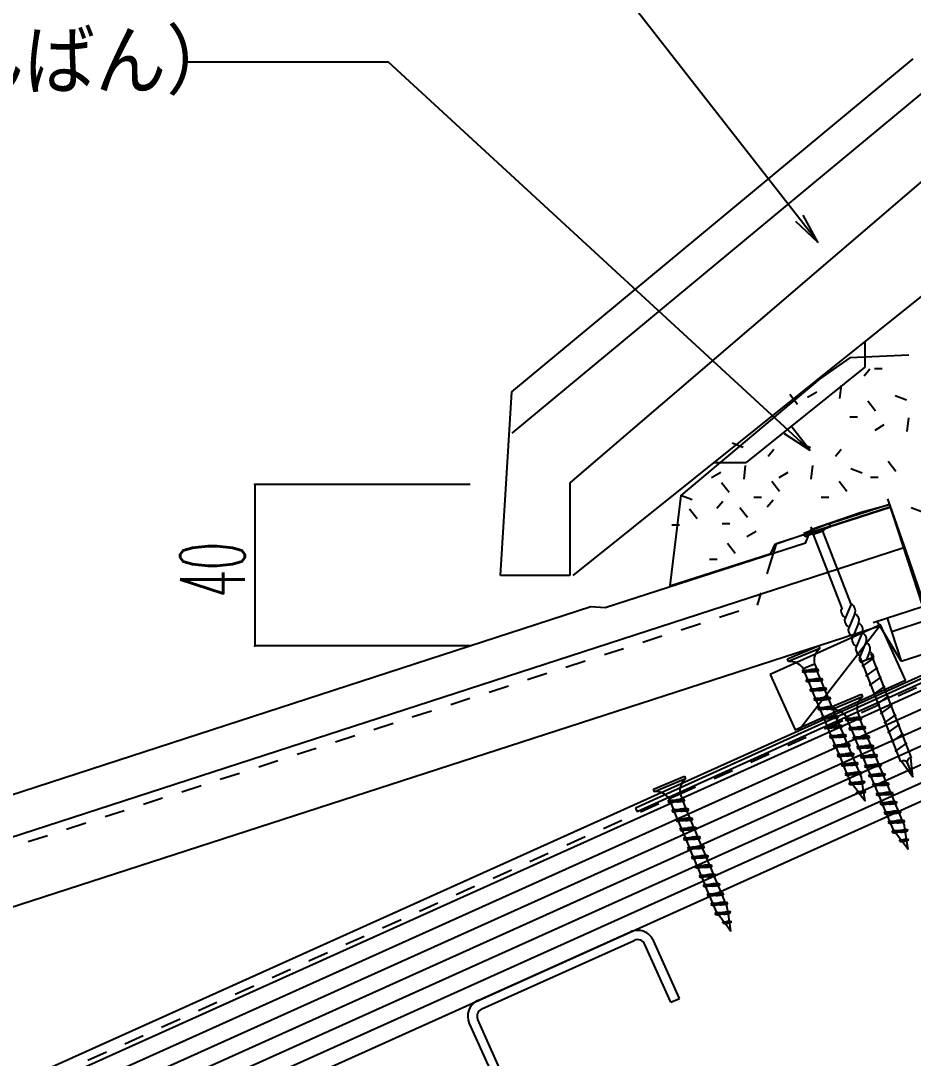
# Model space of a CAD drawing. Extents: x -1727 to 4652, y -2317 to 2357.
# Drawn here: x 479.4 to 700.4, y 457.9 to 714.9 of the extents above; entities that cross this region are included whole.
import ezdxf

# ---------------------------------------------------------------- set-up
doc = ezdxf.new("R2010")
doc.units = 0
doc.header["$LTSCALE"] = 5
doc.linetypes.add('DOT', pattern=[2, 1, -1])
for name, color, linetype in [('0-1', 7, 'CONTINUOUS'), ('0-2', 7, 'CONTINUOUS'), ('0-3', 7, 'CONTINUOUS'), ('0-4', 7, 'CONTINUOUS')]:
    doc.layers.add(name, color=color, linetype=linetype)
doc.styles.get("Standard").update_dxf_attribs({"font": 'txt.shx', "bigfont": 'extfont.shx'})

msp = doc.modelspace()

# ---------------------------------------------------------------- linework, layer by layer
at = {"layer": '0-1', "color": 7, "linetype": 'CONTINUOUS'}
for p, q in [((689.6436, 628.57), (688.199, 626.8548)), ((692.668, 628.6374), (690.7721, 628.6376)), ((682.5111, 624.5983), (682.1497, 621.258)), ((669.8039, 622.3424), (671.6996, 619.9047)), ((676.4621, 622.8835), (674.205, 621.5295)), ((698.7161, 620.8953), (695.9175, 621.979)), ((689.1012, 620.7156), (690.9969, 618.2779)), ((686.573, 616.6532), (684.6771, 616.6534)), ((693.1182, 614.7568), (690.861, 613.4028)), ((699.1671, 616.4715), (698.8057, 613.1312)), ((658.2919, 609.1174), (655.4933, 610.201)), ((674.9487, 609.1159), (672.1501, 610.1995)), ((665.8755, 608.6653), (664.4308, 606.9501)), ((682.5322, 608.6638), (681.0876, 606.9486)), ((658.7429, 604.6936), (658.3815, 601.3532)), ((675.3997, 604.6921), (675.0383, 601.3517)), ((694.1756, 605.7639), (696.0712, 603.3261)), ((652.694, 602.9788), (650.4369, 601.6248)), ((669.3508, 602.9773), (667.0936, 601.6233)), ((687.7454, 602.8176), (684.9468, 603.9013)), ((691.6473, 601.7015), (689.7514, 601.7016)), ((652.8752, 600.4995), (654.7708, 598.0617)), ((665.3331, 600.8109), (667.2287, 598.3732)), ((681.9898, 600.8094), (683.8855, 598.3717)), ((645.6298, 596.2118), (642.8312, 597.2954)), ((662.8049, 596.7485), (660.909, 596.7487)), ((679.4616, 596.747), (677.5657, 596.7472)), ((644.9831, 593.9976), (646.8787, 591.5598)), ((653.2133, 595.7597), (651.7687, 594.0445)), ((657.441, 594.309), (659.3366, 591.8713)), ((665.6712, 596.0712), (664.2266, 594.356)), ((702.6247, 593.0973), (699.8261, 594.181)), ((642.4548, 589.9352), (640.559, 589.9353)), ((654.9127, 590.2466), (653.0169, 590.2468)), ((661.4579, 588.3501), (659.2008, 586.9961)), ((654.374, 585.4524), (656.2696, 583.0147)), ((651.8457, 581.39), (649.9498, 581.3902)), ((671.7181, 538.7489), (692.2869, 565.2223)), ((102.9661, 282.9583), (723.1989, 562.0598))]:
    msp.add_line(p, q, dxfattribs=at)
at = {"layer": '0-1', "color": 4, "linetype": 'CONTINUOUS'}
for p, q in [((679.6005, 590.3192), (673.2401, 587.8576)), ((673.5249, 587.1217), (679.8853, 589.5833)), ((677.9789, 588.4634), (678.4479, 589.0269)), ((679.8853, 589.5833), (679.6005, 590.3192)), ((673.2401, 587.8576), (673.5249, 587.1217)), ((675.6893, 587.5773), (674.9623, 587.678)), ((675.6893, 587.5773), (674.9623, 587.678)), ((677.9789, 588.4634), (675.6893, 587.5773)), ((682.6901, 569.4881), (675.6893, 587.5773)), ((684.9795, 570.3752), (677.9789, 588.4634)), ((682.7343, 569.5592), (682.4228, 568.8143)), ((684.9795, 570.3752), (683.3381, 566.4494)), ((685.8976, 568.0028), (684.2562, 564.0771)), ((685.8976, 568.0028), (684.2562, 564.0771)), ((686.8158, 565.6305), (685.1744, 561.7047)), ((686.8158, 565.6305), (685.1744, 561.7047)), ((687.7339, 563.2582), (686.0926, 559.3323)), ((687.7339, 563.2582), (686.0926, 559.3323)), ((688.6521, 560.8857), (687.0107, 556.96)), ((688.6521, 560.8857), (687.0107, 556.96)), ((669.2313, 556.7726), (676.9283, 559.9876)), ((677.1995, 559.3385), (669.5024, 556.1235)), ((676.9283, 559.9876), (677.1995, 559.3385)), ((689.5702, 558.5134), (688.7711, 556.6021)), ((689.5702, 558.5134), (688.7711, 556.6021)), ((689.8535, 558.0315), (699.8195, 532.2808)), ((669.5024, 556.1235), (669.2313, 556.7726)), ((673.0947, 554.4072), (675.8953, 555.577)), ((675.8953, 555.577), (676.4565, 554.2334)), ((687.2099, 555.9979), (690.599, 557.3096)), ((687.2535, 557.0252), (697.2196, 531.2746)), ((690.6419, 557.0358), (687.6494, 554.8888)), ((673.2162, 554.1855), (672.8349, 553.6855)), ((672.8349, 553.6855), (677.0285, 554.0757)), ((673.0947, 554.4072), (673.1975, 554.161)), ((674.1846, 551.8671), (673.5186, 553.4614)), ((676.6471, 553.5756), (677.0285, 554.0757)), ((677.338, 551.9217), (676.6471, 553.5756)), ((691.5481, 554.6944), (688.5556, 552.5474)), ((674.1846, 551.8671), (673.8032, 551.3671)), ((673.8032, 551.3671), (677.9968, 551.7573)), ((675.1529, 549.5487), (674.487, 551.143)), ((677.6155, 551.2572), (677.9968, 551.7573)), ((678.3064, 549.6033), (677.6155, 551.2572)), ((692.4542, 552.3531), (689.4617, 550.2061)), ((693.3604, 550.0117), (690.3678, 547.8648)), ((675.1529, 549.5487), (674.7716, 549.0487)), ((674.7716, 549.0487), (678.9652, 549.4389)), ((676.1213, 547.2303), (675.4554, 548.8247)), ((678.5839, 548.9389), (678.9652, 549.4389)), ((679.2747, 547.2849), (678.5839, 548.9389)), ((679.8694, 544.8451), (687.5664, 548.0601)), ((687.5664, 548.0601), (687.8376, 547.4109)), ((694.2665, 547.6704), (691.274, 545.5234)), ((676.1213, 547.2303), (675.74, 546.7303)), ((675.74, 546.7303), (679.9336, 547.1205)), ((677.0897, 544.9119), (676.4237, 546.5063)), ((677.0897, 544.9119), (676.7083, 544.4119)), ((679.5522, 546.6205), (679.9336, 547.1205)), ((680.2431, 544.9665), (679.5522, 546.6205)), ((687.8376, 547.4109), (680.1405, 544.1959)), ((695.1727, 545.329), (692.1802, 543.1821)), ((676.7083, 544.4119), (680.902, 544.8021)), ((678.0581, 542.5936), (677.3921, 544.1879)), ((678.0581, 542.5936), (677.6767, 542.0935)), ((677.6767, 542.0935), (681.8703, 542.4837)), ((680.1405, 544.1959), (679.8694, 544.8451)), ((680.5206, 544.3021), (680.902, 544.8021)), ((681.2115, 542.6481), (680.5206, 544.3021)), ((681.489, 541.9837), (681.8703, 542.4837)), ((683.7328, 542.4796), (686.5334, 543.6494)), ((683.7328, 542.4796), (683.8356, 542.2334)), ((686.5334, 543.6494), (687.0946, 542.3058)), ((696.0788, 542.9877), (693.0863, 540.8407)), ((679.0264, 540.2752), (678.3605, 541.8695)), ((679.0264, 540.2752), (678.6451, 539.7751)), ((678.6451, 539.7751), (682.8387, 540.1653)), ((682.1798, 540.3297), (681.489, 541.9837)), ((682.4574, 539.6653), (682.8387, 540.1653)), ((683.8543, 542.2579), (683.473, 541.7579)), ((683.473, 541.7579), (687.6666, 542.1481)), ((684.8227, 539.9395), (684.1567, 541.5339)), ((684.8227, 539.9395), (684.4413, 539.4395)), ((684.4413, 539.4395), (688.6349, 539.8297)), ((687.2852, 541.6481), (687.6666, 542.1481)), ((687.9761, 539.9941), (687.2852, 541.6481)), ((688.2536, 539.3297), (688.6349, 539.8297)), ((696.985, 540.6464), (693.9925, 538.4993)), ((679.9948, 537.9568), (679.3289, 539.5511)), ((679.9948, 537.9568), (679.6135, 537.4568)), ((679.6135, 537.4568), (683.8071, 537.847)), ((680.9632, 535.6384), (680.2972, 537.2327)), ((683.1482, 538.0113), (682.4574, 539.6653)), ((683.4257, 537.3469), (683.8071, 537.847)), ((684.1166, 535.693), (683.4257, 537.3469)), ((685.791, 537.6211), (685.1251, 539.2155)), ((685.791, 537.6211), (685.4097, 537.1211)), ((685.4097, 537.1211), (689.6033, 537.5113)), ((688.9445, 537.6757), (688.2536, 539.3297)), ((689.222, 537.0113), (689.6033, 537.5113)), ((697.8911, 538.305), (694.8986, 536.158)), ((680.9632, 535.6384), (680.5818, 535.1384)), ((680.5818, 535.1384), (684.7754, 535.5286)), ((681.9315, 533.32), (681.2656, 534.9143)), ((684.3941, 535.0285), (684.7754, 535.5286)), ((685.0849, 533.3746), (684.3941, 535.0285)), ((686.7594, 535.3028), (686.0935, 536.8971)), ((686.7594, 535.3028), (686.3781, 534.8027)), ((686.3781, 534.8027), (690.5717, 535.1929)), ((687.7278, 532.9844), (687.0618, 534.5787)), ((689.9128, 535.3573), (689.222, 537.0113)), ((690.1903, 534.6929), (690.5717, 535.1929)), ((690.8812, 533.0389), (690.1903, 534.6929)), ((698.7973, 535.9636), (695.8048, 533.8166)), ((681.9315, 533.32), (681.5502, 532.82)), ((681.5502, 532.82), (685.7438, 533.2102)), ((682.8999, 531.0016), (682.234, 532.596)), ((685.3625, 532.7102), (685.7438, 533.2102)), ((686.0533, 531.0562), (685.3625, 532.7102)), ((687.7278, 532.9844), (687.3464, 532.4843)), ((687.3464, 532.4843), (691.5401, 532.8745)), ((688.6962, 530.666), (688.0302, 532.2603)), ((691.1587, 532.3745), (691.5401, 532.8745)), ((691.8496, 530.7205), (691.1587, 532.3745)), ((700.2439, 527.5318), (699.7355, 532.248)), ((682.8999, 531.0016), (682.5186, 530.5016)), ((682.5186, 530.5016), (686.7122, 530.8918)), ((683.8683, 528.6832), (683.2023, 530.2776)), ((686.3308, 530.3918), (686.7122, 530.8918)), ((687.0217, 528.7378), (686.3308, 530.3918)), ((688.6962, 530.666), (688.3148, 530.166)), ((688.3148, 530.166), (692.5084, 530.5562)), ((689.6645, 528.3476), (688.9986, 529.9419)), ((692.1271, 530.0561), (692.5084, 530.5562)), ((692.8179, 528.4022), (692.1271, 530.0561)), ((700.2439, 527.5318), (697.4458, 531.3618)), ((698.8813, 531.0525), (700.2439, 527.5318)), ((636.0275, 524.536), (643.7246, 527.751)), ((643.9957, 527.1018), (636.2987, 523.8868)), ((643.7246, 527.751), (643.9957, 527.1018)), ((683.8683, 528.6832), (683.4869, 528.1832)), ((683.4869, 528.1832), (687.6805, 528.5734)), ((684.8366, 526.3649), (684.1707, 527.9592)), ((687.2992, 528.0734), (687.6805, 528.5734)), ((687.5273, 527.5272), (687.2992, 528.0734)), ((687.6911, 526.4533), (687.5273, 527.5272)), ((689.6645, 528.3476), (689.2832, 527.8476)), ((689.2832, 527.8476), (693.4768, 528.2378)), ((690.6329, 526.0292), (689.967, 527.6235)), ((693.0955, 527.7377), (693.4768, 528.2378)), ((693.7863, 526.0838), (693.0955, 527.7377)), ((636.2987, 523.8868), (636.0275, 524.536)), ((684.8366, 526.3649), (684.4553, 525.8648)), ((684.4553, 525.8648), (688.4455, 526.2871)), ((686.6991, 523.8779), (685.366, 525.6683)), ((688.0635, 524.0114), (687.8008, 525.726)), ((687.8027, 525.7211), (688.4455, 526.2871)), ((690.6329, 526.0292), (690.2516, 525.5292)), ((690.2516, 525.5292), (694.4452, 525.9194)), ((691.6013, 523.7108), (690.9353, 525.3052)), ((694.0638, 525.4194), (694.4452, 525.9194)), ((694.7547, 523.7654), (694.0638, 525.4194)), ((640.0124, 521.9488), (639.6311, 521.4488)), ((639.6311, 521.4488), (643.8247, 521.839)), ((639.8909, 522.1705), (642.6915, 523.3403)), ((639.8909, 522.1705), (639.9937, 521.9243)), ((642.6915, 523.3403), (643.2527, 521.9967)), ((643.4434, 521.339), (643.8247, 521.839)), ((686.4039, 523.6068), (688.6371, 523.8851)), ((688.4404, 521.5391), (687.0133, 523.4558)), ((688.1243, 523.5778), (688.6371, 523.8851)), ((688.4404, 521.5391), (688.1291, 523.5807)), ((691.6013, 523.7108), (691.2199, 523.2108)), ((691.2199, 523.2108), (695.4135, 523.601)), ((692.5696, 521.3924), (691.9037, 522.9868)), ((695.0322, 523.101), (695.4135, 523.601)), ((695.723, 521.447), (695.0322, 523.101)), ((640.9808, 519.6304), (640.3149, 521.2248)), ((640.9808, 519.6304), (640.5995, 519.1304)), ((640.5995, 519.1304), (644.7931, 519.5206)), ((644.1342, 519.685), (643.4434, 521.339)), ((644.4117, 519.0206), (644.7931, 519.5206)), ((692.5696, 521.3924), (692.1883, 520.8924)), ((692.1883, 520.8924), (696.3819, 521.2826)), ((693.538, 519.0741), (692.8721, 520.6684)), ((696.0006, 520.7826), (696.3819, 521.2826)), ((696.6914, 519.1286), (696.0006, 520.7826)), ((641.9492, 517.312), (641.2832, 518.9064)), ((641.9492, 517.312), (641.5678, 516.812)), ((641.5678, 516.812), (645.7614, 517.2022)), ((642.9175, 514.9937), (642.2516, 516.588)), ((645.1026, 517.3666), (644.4117, 519.0206)), ((645.3801, 516.7022), (645.7614, 517.2022)), ((646.071, 515.0482), (645.3801, 516.7022)), ((693.538, 519.0741), (693.1567, 518.574)), ((693.1567, 518.574), (697.3503, 518.9642)), ((694.5064, 516.7557), (693.8404, 518.35)), ((694.5064, 516.7557), (694.125, 516.2556)), ((694.125, 516.2556), (698.3186, 516.6458)), ((696.9689, 518.4642), (697.3503, 518.9642)), ((697.6598, 516.8102), (696.9689, 518.4642)), ((697.9373, 516.1458), (698.3186, 516.6458)), ((642.9175, 514.9937), (642.5362, 514.4936)), ((642.5362, 514.4936), (646.7298, 514.8838)), ((643.8859, 512.6753), (643.22, 514.2696)), ((646.3485, 514.3838), (646.7298, 514.8838)), ((647.0393, 512.7298), (646.3485, 514.3838)), ((695.4747, 514.4373), (694.8088, 516.0316)), ((695.4747, 514.4373), (695.0934, 513.9373)), ((695.0934, 513.9373), (699.0836, 514.3596)), ((698.1654, 515.5996), (697.9373, 516.1458)), ((698.3292, 514.5258), (698.1654, 515.5996)), ((698.4408, 513.7935), (699.0836, 514.3596)), ((643.8859, 512.6753), (643.5046, 512.1752)), ((643.5046, 512.1752), (647.6982, 512.5654)), ((644.8543, 510.3569), (644.1883, 511.9512)), ((647.3168, 512.0654), (647.6982, 512.5654)), ((648.0077, 510.4114), (647.3168, 512.0654)), ((697.3372, 511.9503), (696.0041, 513.7407)), ((697.042, 511.6792), (699.2752, 511.9576)), ((699.0785, 509.6115), (697.6514, 511.5283)), ((698.7016, 512.0838), (698.4389, 513.7984)), ((698.7624, 511.6502), (699.2752, 511.9576)), ((699.0785, 509.6115), (698.7672, 511.6531)), ((644.8543, 510.3569), (644.4729, 509.8569)), ((644.4729, 509.8569), (648.6666, 510.2471)), ((645.8227, 508.0385), (645.1567, 509.6328)), ((648.2852, 509.747), (648.6666, 510.2471)), ((648.9761, 508.0931), (648.2852, 509.747)), ((645.8227, 508.0385), (645.4413, 507.5385)), ((645.4413, 507.5385), (649.6349, 507.9287)), ((646.791, 505.7201), (646.1251, 507.3144)), ((649.2536, 507.4286), (649.6349, 507.9287)), ((649.9444, 505.7747), (649.2536, 507.4286)), ((646.791, 505.7201), (646.4097, 505.2201)), ((646.4097, 505.2201), (650.6033, 505.6103)), ((647.7594, 503.4017), (647.0935, 504.9961)), ((650.222, 505.1103), (650.6033, 505.6103)), ((650.9128, 503.4563), (650.222, 505.1103)), ((647.7594, 503.4017), (647.3781, 502.9017)), ((647.3781, 502.9017), (651.5717, 503.2919)), ((648.7278, 501.0833), (648.0618, 502.6777)), ((651.1903, 502.7919), (651.5717, 503.2919)), ((651.8812, 501.1379), (651.1903, 502.7919)), ((648.7278, 501.0833), (648.3464, 500.5833)), ((648.3464, 500.5833), (652.54, 500.9735)), ((649.6961, 498.765), (649.0302, 500.3593)), ((649.6961, 498.765), (649.3148, 498.2649)), ((649.3148, 498.2649), (653.5084, 498.6551)), ((652.1587, 500.4735), (652.54, 500.9735)), ((652.8495, 498.8195), (652.1587, 500.4735)), ((653.1271, 498.1551), (653.5084, 498.6551)), ((650.6645, 496.4466), (649.9986, 498.0409)), ((650.6645, 496.4466), (650.2832, 495.9465)), ((650.2832, 495.9465), (654.4768, 496.3367)), ((653.8179, 496.5011), (653.1271, 498.1551)), ((654.0954, 495.8367), (654.4768, 496.3367)), ((651.6329, 494.1282), (650.9669, 495.7225)), ((651.6329, 494.1282), (651.2515, 493.6282)), ((651.2515, 493.6282), (655.2417, 494.0505)), ((654.3236, 495.2905), (654.0954, 495.8367)), ((654.4873, 494.2167), (654.3236, 495.2905)), ((654.8597, 491.7747), (654.597, 493.4893)), ((654.599, 493.4844), (655.2417, 494.0505)), ((653.4953, 491.6412), (652.1622, 493.4316)), ((653.2001, 491.3701), (655.4333, 491.6485)), ((655.2367, 489.3024), (653.8095, 491.2192)), ((654.9205, 491.3411), (655.4333, 491.6485)), ((655.2367, 489.3024), (654.9254, 491.344))]:
    msp.add_line(p, q, dxfattribs=at)
at = {"layer": '0-1', "color": 7, "linetype": 'DOT'}
msp.add_line((103.8861, 280.9108), (723.5402, 559.7519), dxfattribs=at)
at = {"layer": '0-1', "color": 6, "linetype": 'CONTINUOUS'}
for p, q in [((631.6116, 519.8983), (717.3278, 558.7405)), ((632.0242, 518.9877), (718.1512, 558.016)), ((631.6171, 519.7804), (632.0313, 518.8705))]:
    msp.add_line(p, q, dxfattribs=at)
at = {"layer": '0-1', "color": 7, "linetype": 'CONTINUOUS'}
msp.add_lwpolyline([(699.3086, 631.9899), (684.7087, 631.3892), (677.242, 626.1625), (642.8312, 597.2954), (640.0875, 574.9229), (665.099, 582.9237), (666.195, 585.2369), (675.2075, 588.2411), (674.9731, 588.8803), (687.4705, 593.1775), (694.4618, 595.0439), (699.3188, 581.3292), (702.8822, 570.6391), (715.6989, 558.6813)], dxfattribs=at)
at = {"layer": '0-1', "color": 3, "linetype": 'CONTINUOUS'}
msp.add_lwpolyline([(664.9382, 552.8906), (671.1046, 539.2163), (698.4523, 551.548), (692.2869, 565.2223), (664.9382, 552.8906)], close=True, dxfattribs=at)
at = {"layer": '0-1', "color": 4, "linetype": 'CONTINUOUS'}
for centre, radius, start, end in [((684.7167, 568.9553), 2.2981, 183.5154, 239.817), ((684.264, 568.7344), 1.79, 335.8763, 426.4387), ((685.1821, 566.3621), 1.79, 335.8763, 426.4387), ((685.632, 566.5903), 2.2981, 183.5154, 239.817), ((686.1003, 563.9897), 1.79, 335.8763, 426.4387), ((686.5501, 564.218), 2.2981, 183.5154, 239.817), ((687.0184, 561.6174), 1.79, 335.8763, 426.4387), ((687.4682, 561.8457), 2.2981, 183.5154, 239.817), ((687.9366, 559.245), 1.79, 335.8763, 426.4387), ((679.5829, 556.4053), 3.7795, 129.0957, 192.6593), ((688.3864, 559.4732), 2.2981, 183.5154, 239.817), ((688.8547, 556.8727), 1.79, 14.0306, 66.4387), ((669.9135, 552.3664), 3.7795, 32.6805, 96.244), ((689.3046, 557.1009), 2.2981, 183.5154, 207.9698), ((673.472, 554.4745), 1.0142, 231.0819, 275.9133), ((673.5135, 554.3366), 0.3335, 206.9354, 268.7778), ((673.1165, 568.0976), 14.0999, 271.5848, 277.0489), ((676.1905, 535.0089), 18.641, 93.5081, 98.061), ((677.4652, 534.1188), 20.1563, 93.2798, 97.4642), ((673.7323, 574.8213), 21.2472, 273.5551, 277.2727), ((676.2781, 552.4705), 1.7719, 64.9433, 88.9027), ((676.3962, 553.4765), 0.2698, 21.5537, 84.5104), ((674.4404, 552.1562), 1.0142, 231.0819, 275.9133), ((674.4819, 552.0182), 0.3335, 206.9354, 268.7778), ((674.0848, 565.7792), 14.0999, 271.5848, 277.0489), ((677.1588, 532.6905), 18.641, 93.5081, 98.061), ((678.4335, 531.8005), 20.1563, 93.2798, 97.4642), ((674.7007, 572.5029), 21.2472, 273.5551, 277.2727), ((677.2464, 550.1522), 1.7719, 64.9433, 88.9027), ((677.3646, 551.1581), 0.2698, 21.5537, 84.5104), ((675.4087, 549.8378), 1.0142, 231.0819, 275.9133), ((675.4503, 549.6998), 0.3335, 206.9354, 268.7778), ((675.0532, 563.4609), 14.0999, 271.5848, 277.0489), ((678.1272, 530.3721), 18.641, 93.5081, 98.061), ((679.4019, 529.4821), 20.1563, 93.2798, 97.4642), ((675.6691, 570.1846), 21.2472, 273.5551, 277.2727), ((678.2148, 547.8338), 1.7719, 64.9433, 88.9027), ((678.333, 548.8398), 0.2698, 21.5537, 84.5104), ((676.3771, 547.5194), 1.0142, 231.0819, 275.9133), ((676.4186, 547.3814), 0.3335, 206.9354, 268.7778), ((676.0216, 561.1425), 14.0999, 271.5848, 277.0489), ((679.0956, 528.0537), 18.641, 93.5081, 98.061), ((677.387, 545.063), 0.3335, 206.9354, 268.7778), ((680.3703, 527.1637), 20.1563, 93.2798, 97.4642), ((676.6374, 567.8662), 21.2472, 273.5551, 277.2727), ((681.3387, 524.8453), 20.1563, 93.2798, 97.4642), ((679.1832, 545.5154), 1.7719, 64.9433, 88.9027), ((679.3013, 546.5214), 0.2698, 21.5537, 84.5104), ((680.1515, 543.197), 1.7719, 64.9433, 88.9027), ((690.221, 544.4777), 3.7795, 129.0957, 192.6593), ((677.3455, 545.201), 1.0142, 231.0819, 275.9133), ((676.99, 558.8241), 14.0999, 271.5848, 277.0489), ((680.0639, 525.7354), 18.641, 93.5081, 98.061), ((678.3554, 542.7446), 0.3335, 206.9354, 268.7778), ((677.9583, 556.5057), 14.0999, 271.5848, 277.0489), ((677.6058, 565.5478), 21.2472, 273.5551, 277.2727), ((682.307, 522.5269), 20.1563, 93.2798, 97.4642), ((680.5516, 540.4389), 3.7795, 32.6805, 96.244), ((680.2697, 544.203), 0.2698, 21.5537, 84.5104), ((681.1199, 540.8786), 1.7719, 64.9433, 88.9027), ((688.1033, 522.1913), 20.1563, 93.2798, 97.4642), ((686.9162, 540.543), 1.7719, 64.9433, 88.9027), ((678.3138, 542.8826), 1.0142, 231.0819, 275.9133), ((681.0323, 523.417), 18.641, 93.5081, 98.061), ((679.2822, 540.5642), 1.0142, 231.0819, 275.9133), ((679.3238, 540.4262), 0.3335, 206.9354, 268.7778), ((678.9267, 554.1873), 14.0999, 271.5848, 277.0489), ((678.5742, 563.2294), 21.2472, 273.5551, 277.2727), ((683.2754, 520.2085), 20.1563, 93.2798, 97.4642), ((679.5425, 560.911), 21.2472, 273.5551, 277.2727), ((681.2381, 541.8846), 0.2698, 21.5537, 84.5104), ((682.0883, 538.5602), 1.7719, 64.9433, 88.9027), ((682.2065, 539.5662), 0.2698, 21.5537, 84.5104), ((684.1101, 542.547), 1.0142, 231.0819, 275.9133), ((684.1516, 542.409), 0.3335, 206.9354, 268.7778), ((683.7546, 556.1701), 14.0999, 271.5848, 277.0489), ((686.8286, 523.0813), 18.641, 93.5081, 98.061), ((685.12, 540.0906), 0.3335, 206.9354, 268.7778), ((684.7229, 553.8517), 14.0999, 271.5848, 277.0489), ((684.3704, 562.8938), 21.2472, 273.5551, 277.2727), ((689.0716, 519.8729), 20.1563, 93.2798, 97.4642), ((687.0343, 541.549), 0.2698, 21.5537, 84.5104), ((687.8845, 538.2246), 1.7719, 64.9433, 88.9027), ((682.0007, 521.0986), 18.641, 93.5081, 98.061), ((680.2506, 538.2458), 1.0142, 231.0819, 275.9133), ((680.2921, 538.1079), 0.3335, 206.9354, 268.7778), ((679.8951, 551.8689), 14.0999, 271.5848, 277.0489), ((682.969, 518.7802), 18.641, 93.5081, 98.061), ((684.2438, 517.8901), 20.1563, 93.2798, 97.4642), ((680.5109, 558.5926), 21.2472, 273.5551, 277.2727), ((683.0567, 536.2418), 1.7719, 64.9433, 88.9027), ((683.1748, 537.2478), 0.2698, 21.5537, 84.5104), ((685.0785, 540.2286), 1.0142, 231.0819, 275.9133), ((687.7969, 520.7629), 18.641, 93.5081, 98.061), ((686.0884, 537.7722), 0.3335, 206.9354, 268.7778), ((685.6913, 551.5333), 14.0999, 271.5848, 277.0489), ((685.3388, 560.5754), 21.2472, 273.5551, 277.2727), ((690.04, 517.5545), 20.1563, 93.2798, 97.4642), ((686.3072, 558.257), 21.2472, 273.5551, 277.2727), ((688.0027, 539.2306), 0.2698, 21.5537, 84.5104), ((688.8529, 535.9062), 1.7719, 64.9433, 88.9027), ((688.9711, 536.9122), 0.2698, 21.5537, 84.5104), ((681.219, 535.9275), 1.0142, 231.0819, 275.9133), ((681.2605, 535.7895), 0.3335, 206.9354, 268.7778), ((680.8634, 549.5505), 14.0999, 271.5848, 277.0489), ((683.9374, 516.4618), 18.641, 93.5081, 98.061), ((685.2121, 515.5717), 20.1563, 93.2798, 97.4642), ((681.4793, 556.2742), 21.2472, 273.5551, 277.2727), ((684.025, 533.9235), 1.7719, 64.9433, 88.9027), ((684.1432, 534.9294), 0.2698, 21.5537, 84.5104), ((686.0468, 537.9102), 1.0142, 231.0819, 275.9133), ((688.7653, 518.4446), 18.641, 93.5081, 98.061), ((687.0152, 535.5918), 1.0142, 231.0819, 275.9133), ((687.0567, 535.4538), 0.3335, 206.9354, 268.7778), ((686.6597, 549.2149), 14.0999, 271.5848, 277.0489), ((689.7337, 516.1262), 18.641, 93.5081, 98.061), ((691.0084, 515.2361), 20.1563, 93.2798, 97.4642), ((687.2755, 555.9386), 21.2472, 273.5551, 277.2727), ((689.8213, 533.5878), 1.7719, 64.9433, 88.9027), ((689.9394, 534.5938), 0.2698, 21.5537, 84.5104), ((682.1873, 533.6091), 1.0142, 231.0819, 275.9133), ((682.2289, 533.4711), 0.3335, 206.9354, 268.7778), ((681.8318, 547.2322), 14.0999, 271.5848, 277.0489), ((684.9058, 514.1434), 18.641, 93.5081, 98.061), ((686.1805, 513.2534), 20.1563, 93.2798, 97.4642), ((682.4477, 553.9559), 21.2472, 273.5551, 277.2727), ((684.9934, 531.6051), 1.7719, 64.9433, 88.9027), ((685.1116, 532.6111), 0.2698, 21.5537, 84.5104), ((687.9836, 533.2734), 1.0142, 231.0819, 275.9133), ((688.0251, 533.1355), 0.3335, 206.9354, 268.7778), ((687.6281, 546.8965), 14.0999, 271.5848, 277.0489), ((690.702, 513.8078), 18.641, 93.5081, 98.061), ((691.9768, 512.9177), 20.1563, 93.2798, 97.4642), ((688.2439, 553.6202), 21.2472, 273.5551, 277.2727), ((690.7896, 531.2694), 1.7719, 64.9433, 88.9027), ((690.9078, 532.2754), 0.2698, 21.5537, 84.5104), ((699.8179, 531.2863), 0.9653, 94.9262, 193.9954), ((683.1557, 531.2907), 1.0142, 231.0819, 275.9133), ((683.1972, 531.1527), 0.3335, 206.9354, 268.7778), ((682.8002, 544.9138), 14.0999, 271.5848, 277.0489), ((685.8742, 511.825), 18.641, 93.5081, 98.061), ((687.1489, 510.935), 20.1563, 93.2798, 97.4642), ((683.416, 551.6375), 21.2472, 273.5551, 277.2727), ((685.9618, 529.2867), 1.7719, 64.9433, 88.9027), ((686.0799, 530.2927), 0.2698, 21.5537, 84.5104), ((688.9519, 530.955), 1.0142, 231.0819, 275.9133), ((688.9935, 530.8171), 0.3335, 206.9354, 268.7778), ((688.5964, 544.5781), 14.0999, 271.5848, 277.0489), ((691.6704, 511.4894), 18.641, 93.5081, 98.061), ((692.9451, 510.5993), 20.1563, 93.2798, 97.4642), ((689.2123, 551.3018), 21.2472, 273.5551, 277.2727), ((691.758, 528.951), 1.7719, 64.9433, 88.9027), ((691.8762, 529.957), 0.2698, 21.5537, 84.5104), ((698.0315, 530.5949), 0.9653, 28.3196, 127.3888), ((646.3791, 524.1686), 3.7795, 129.0957, 192.6593), ((684.1241, 528.9723), 1.0142, 231.0819, 275.9133), ((684.1656, 528.8343), 0.3335, 206.9354, 268.7778), ((683.7685, 542.5954), 14.0999, 271.5848, 277.0489), ((686.8425, 509.5067), 18.641, 93.5081, 98.061), ((688.1173, 508.6166), 20.1563, 93.2798, 97.4642), ((684.3844, 549.3191), 21.2472, 273.5551, 277.2727), ((686.9301, 526.9683), 1.7719, 64.9433, 88.9027), ((687.0483, 527.9743), 0.2698, 21.5537, 84.5104), ((689.9203, 528.6367), 1.0142, 231.0819, 275.9133), ((689.9619, 528.4987), 0.3335, 206.9354, 268.7778), ((689.5648, 542.2597), 14.0999, 271.5848, 277.0489), ((692.6388, 509.171), 18.641, 93.5081, 98.061), ((693.9135, 508.281), 20.1563, 93.2798, 97.4642), ((690.1806, 548.9835), 21.2472, 273.5551, 277.2727), ((692.7264, 526.6327), 1.7719, 64.9433, 88.9027), ((692.8446, 527.6386), 0.2698, 21.5537, 84.5104), ((685.0924, 526.6539), 1.0142, 231.0819, 275.9133), ((685.134, 526.5159), 0.3335, 206.9354, 268.7778), ((684.7369, 540.277), 14.0999, 271.5848, 277.0489), ((687.8109, 507.1883), 18.641, 93.5081, 98.061), ((685.6031, 537.0018), 10.7529, 274.6094, 281.1902), ((663.577, 750.4108), 225.8005, 275.8701, 276.1028), ((687.5518, 525.622), 0.2698, 21.5537, 83.5019), ((687.6988, 524.6926), 1.7607, 64.9051, 90.2895), ((690.8887, 526.3183), 1.0142, 231.0819, 275.9133), ((690.9302, 526.1803), 0.3335, 206.9354, 268.7778), ((690.5332, 539.9414), 14.0999, 271.5848, 277.0489), ((693.6072, 506.8526), 18.641, 93.5081, 98.061), ((694.8819, 505.9626), 20.1563, 93.2798, 97.4642), ((691.149, 546.6651), 21.2472, 273.5551, 277.2727), ((693.6948, 524.3143), 1.7719, 64.9433, 88.9027), ((693.8129, 525.3203), 0.2698, 21.5537, 84.5104), ((636.7097, 520.1298), 3.7795, 32.6805, 96.244), ((640.3098, 522.0999), 0.3335, 206.9354, 268.7778), ((639.9127, 535.861), 14.0999, 271.5848, 277.0489), ((644.2614, 501.8822), 20.1563, 93.2798, 97.4642), ((643.0743, 520.2339), 1.7719, 64.9433, 88.9027), ((604.0473, 545.7384), 85.2785, 344.9583, 345.1329), ((687.0824, 525.041), 1.5866, 244.6803, 267.503), ((685.1665, 539.9402), 16.1352, 274.6369, 278.0841), ((686.5892, 528.441), 5.0032, 274.8629, 281.702), ((688.0022, 520.5463), 3.4656, 88.9879, 99.4107), ((687.9654, 522.2194), 1.3709, 83.1187, 105.2898), ((688.0446, 522.5598), 1.4517, 65.9148, 89.2579), ((691.8571, 523.9999), 1.0142, 231.0819, 275.9133), ((691.8986, 523.8619), 0.3335, 206.9354, 268.7778), ((691.5015, 537.623), 14.0999, 271.5848, 277.0489), ((694.5755, 504.5342), 18.641, 93.5081, 98.061), ((695.8502, 503.6442), 20.1563, 93.2798, 97.4642), ((692.1174, 544.3467), 21.2472, 273.5551, 277.2727), ((694.6631, 521.9959), 1.7719, 64.9433, 88.9027), ((694.7813, 523.0019), 0.2698, 21.5537, 84.5104), ((640.2682, 522.2379), 1.0142, 231.0819, 275.9133), ((642.9867, 502.7722), 18.641, 93.5081, 98.061), ((641.2781, 519.7815), 0.3335, 206.9354, 268.7778), ((640.8811, 533.5426), 14.0999, 271.5848, 277.0489), ((640.5286, 542.5847), 21.2472, 273.5551, 277.2727), ((645.2298, 499.5638), 20.1563, 93.2798, 97.4642), ((641.4969, 540.2663), 21.2472, 273.5551, 277.2727), ((643.1925, 521.2399), 0.2698, 21.5537, 84.5104), ((644.0427, 517.9155), 1.7719, 64.9433, 88.9027), ((644.1608, 518.9215), 0.2698, 21.5537, 84.5104), ((692.8254, 521.6815), 1.0142, 231.0819, 275.9133), ((692.867, 521.5435), 0.3335, 206.9354, 268.7778), ((692.4699, 535.3046), 14.0999, 271.5848, 277.0489), ((695.5439, 502.2159), 18.641, 93.5081, 98.061), ((696.8186, 501.3258), 20.1563, 93.2798, 97.4642), ((693.0858, 542.0283), 21.2472, 273.5551, 277.2727), ((695.6315, 519.6775), 1.7719, 64.9433, 88.9027), ((695.7497, 520.6835), 0.2698, 21.5537, 84.5104), ((641.2366, 519.9195), 1.0142, 231.0819, 275.9133), ((643.9551, 500.4538), 18.641, 93.5081, 98.061), ((642.205, 517.6011), 1.0142, 231.0819, 275.9133), ((642.2465, 517.4631), 0.3335, 206.9354, 268.7778), ((641.8494, 531.2242), 14.0999, 271.5848, 277.0489), ((644.9234, 498.1355), 18.641, 93.5081, 98.061), ((646.1981, 497.2454), 20.1563, 93.2798, 97.4642), ((642.4653, 537.9479), 21.2472, 273.5551, 277.2727), ((645.011, 515.5971), 1.7719, 64.9433, 88.9027), ((645.1292, 516.6031), 0.2698, 21.5537, 84.5104), ((693.7938, 519.3631), 1.0142, 231.0819, 275.9133), ((693.8353, 519.2251), 0.3335, 206.9354, 268.7778), ((693.4383, 532.9862), 14.0999, 271.5848, 277.0489), ((696.5123, 499.8975), 18.641, 93.5081, 98.061), ((694.8037, 516.9067), 0.3335, 206.9354, 268.7778), ((694.4066, 530.6678), 14.0999, 271.5848, 277.0489), ((697.787, 499.0074), 20.1563, 93.2798, 97.4642), ((694.0541, 539.7099), 21.2472, 273.5551, 277.2727), ((698.7554, 496.689), 20.1563, 93.2798, 97.4642), ((696.5999, 517.3591), 1.7719, 64.9433, 88.9027), ((696.718, 518.3651), 0.2698, 21.5537, 84.5104), ((697.5682, 515.0407), 1.7719, 64.9433, 88.9027), ((643.1733, 515.2827), 1.0142, 231.0819, 275.9133), ((643.2149, 515.1447), 0.3335, 206.9354, 268.7778), ((642.8178, 528.9058), 14.0999, 271.5848, 277.0489), ((645.8918, 495.8171), 18.641, 93.5081, 98.061), ((647.1665, 494.927), 20.1563, 93.2798, 97.4642), ((643.4337, 535.6295), 21.2472, 273.5551, 277.2727), ((645.9794, 513.2787), 1.7719, 64.9433, 88.9027), ((646.0976, 514.2847), 0.2698, 21.5537, 84.5104), ((694.7622, 517.0447), 1.0142, 231.0819, 275.9133), ((697.4806, 497.5791), 18.641, 93.5081, 98.061), ((695.7721, 514.5884), 0.3335, 206.9354, 268.7778), ((695.375, 528.3494), 14.0999, 271.5848, 277.0489), ((695.0225, 537.3915), 21.2472, 273.5551, 277.2727), ((696.2412, 525.0742), 10.7529, 274.6094, 281.1902), ((697.6864, 516.0467), 0.2698, 21.5537, 84.5104), ((698.3369, 512.7651), 1.7607, 64.9051, 90.2895), ((644.1417, 512.9643), 1.0142, 231.0819, 275.9133), ((644.1832, 512.8264), 0.3335, 206.9354, 268.7778), ((643.7862, 526.5874), 14.0999, 271.5848, 277.0489), ((646.8602, 493.4987), 18.641, 93.5081, 98.061), ((648.1349, 492.6086), 20.1563, 93.2798, 97.4642), ((644.402, 533.3111), 21.2472, 273.5551, 277.2727), ((646.9478, 510.9603), 1.7719, 64.9433, 88.9027), ((647.0659, 511.9663), 0.2698, 21.5537, 84.5104), ((695.7305, 514.7263), 1.0142, 231.0819, 275.9133), ((698.449, 495.2607), 18.641, 93.5081, 98.061), ((614.6854, 533.8108), 85.2785, 344.9583, 345.1329), ((697.7205, 513.1134), 1.5866, 244.6803, 267.503), ((695.8046, 528.0126), 16.1352, 274.6369, 278.0841), ((674.2151, 738.4833), 225.8005, 275.8701, 276.1028), ((697.2273, 516.5134), 5.0032, 274.8629, 281.702), ((698.6403, 508.6187), 3.4656, 88.9879, 99.4107), ((698.1899, 513.6944), 0.2698, 21.5537, 83.5019), ((698.6035, 510.2919), 1.3709, 83.1187, 105.2898), ((698.6828, 510.6323), 1.4517, 65.9148, 89.2579), ((645.1101, 510.6459), 1.0142, 231.0819, 275.9133), ((645.1516, 510.508), 0.3335, 206.9354, 268.7778), ((644.7546, 524.269), 14.0999, 271.5848, 277.0489), ((647.8285, 491.1803), 18.641, 93.5081, 98.061), ((649.1033, 490.2902), 20.1563, 93.2798, 97.4642), ((645.3704, 530.9927), 21.2472, 273.5551, 277.2727), ((647.9161, 508.6419), 1.7719, 64.9433, 88.9027), ((648.0343, 509.6479), 0.2698, 21.5537, 84.5104), ((646.0784, 508.3276), 1.0142, 231.0819, 275.9133), ((646.12, 508.1896), 0.3335, 206.9354, 268.7778), ((645.7229, 521.9506), 14.0999, 271.5848, 277.0489), ((648.7969, 488.8619), 18.641, 93.5081, 98.061), ((650.0716, 487.9718), 20.1563, 93.2798, 97.4642), ((646.3388, 528.6743), 21.2472, 273.5551, 277.2727), ((648.8845, 506.3236), 1.7719, 64.9433, 88.9027), ((649.0027, 507.3295), 0.2698, 21.5537, 84.5104), ((647.0468, 506.0092), 1.0142, 231.0819, 275.9133), ((647.0884, 505.8712), 0.3335, 206.9354, 268.7778), ((646.6913, 519.6323), 14.0999, 271.5848, 277.0489), ((649.7653, 486.5435), 18.641, 93.5081, 98.061), ((651.04, 485.6535), 20.1563, 93.2798, 97.4642), ((647.3071, 526.356), 21.2472, 273.5551, 277.2727), ((649.8529, 504.0052), 1.7719, 64.9433, 88.9027), ((649.9711, 505.0112), 0.2698, 21.5537, 84.5104), ((648.0152, 503.6908), 1.0142, 231.0819, 275.9133), ((648.0567, 503.5528), 0.3335, 206.9354, 268.7778), ((647.6597, 517.3139), 14.0999, 271.5848, 277.0489), ((650.7337, 484.2251), 18.641, 93.5081, 98.061), ((652.0084, 483.3351), 20.1563, 93.2798, 97.4642), ((648.2755, 524.0376), 21.2472, 273.5551, 277.2727), ((650.8213, 501.6868), 1.7719, 64.9433, 88.9027), ((650.9394, 502.6928), 0.2698, 21.5537, 84.5104), ((648.9836, 501.3724), 1.0142, 231.0819, 275.9133), ((649.0251, 501.2344), 0.3335, 206.9354, 268.7778), ((648.628, 514.9955), 14.0999, 271.5848, 277.0489), ((651.702, 481.9068), 18.641, 93.5081, 98.061), ((649.9935, 498.916), 0.3335, 206.9354, 268.7778), ((649.5964, 512.6771), 14.0999, 271.5848, 277.0489), ((652.9767, 481.0167), 20.1563, 93.2798, 97.4642), ((649.2439, 521.7192), 21.2472, 273.5551, 277.2727), ((653.9451, 478.6983), 20.1563, 93.2798, 97.4642), ((651.7896, 499.3684), 1.7719, 64.9433, 88.9027), ((651.9078, 500.3744), 0.2698, 21.5537, 84.5104), ((652.758, 497.05), 1.7719, 64.9433, 88.9027), ((649.9519, 499.054), 1.0142, 231.0819, 275.9133), ((652.6704, 479.5884), 18.641, 93.5081, 98.061), ((650.9618, 496.5976), 0.3335, 206.9354, 268.7778), ((650.5648, 510.3587), 14.0999, 271.5848, 277.0489), ((650.2123, 519.4008), 21.2472, 273.5551, 277.2727), ((654.9135, 476.3799), 20.1563, 93.2798, 97.4642), ((652.8762, 498.056), 0.2698, 21.5537, 84.5104), ((653.7264, 494.7316), 1.7719, 64.9433, 88.9027), ((650.9203, 496.7356), 1.0142, 231.0819, 275.9133), ((653.6388, 477.27), 18.641, 93.5081, 98.061), ((651.8887, 494.4172), 1.0142, 231.0819, 275.9133), ((651.9302, 494.2793), 0.3335, 206.9354, 268.7778), ((651.5331, 508.0403), 14.0999, 271.5848, 277.0489), ((654.6071, 474.9516), 18.641, 93.5081, 98.061), ((651.1806, 517.0824), 21.2472, 273.5551, 277.2727), ((652.3993, 504.7651), 10.7529, 274.6094, 281.1902), ((630.3732, 718.1742), 225.8005, 275.8701, 276.1028), ((653.8445, 495.7376), 0.2698, 21.5537, 84.5104), ((654.3481, 493.3853), 0.2698, 21.5537, 83.5019), ((654.495, 492.456), 1.7607, 64.9051, 90.2895), ((570.8435, 513.5017), 85.2785, 344.9583, 345.1329), ((653.8786, 492.8043), 1.5866, 244.6803, 267.503), ((651.9627, 507.7035), 16.1352, 274.6369, 278.0841), ((653.3854, 496.2043), 5.0032, 274.8629, 281.702), ((654.7985, 488.3096), 3.4656, 88.9879, 99.4107), ((654.7616, 489.9828), 1.3709, 83.1187, 105.2898), ((654.8409, 490.3232), 1.4517, 65.9148, 89.2579)]:
    msp.add_arc(centre, radius, start, end, dxfattribs=at)
at = {"layer": '0-2', "color": 2, "linetype": 'CONTINUOUS'}
for p, q in [((600.9677, 622.971), (700.3707, 705.425)), ((601.0697, 612.736), (702.5747, 696.933)), ((704.5327, 676.833), (615.3107, 600.426)), ((710.5507, 653.183), (616.1077, 577.426)), ((688.4147, 635.426), (688.4147, 629.017)), ((688.4147, 629.017), (659.0057, 605.426)), ((598.1317, 577.426), (600.9677, 622.971)), ((651.0147, 605.426), (659.0057, 605.426)), ((615.3107, 600.426), (615.3107, 577.426)), ((693.996, 596.4488), (702.6271, 569.8602)), ((694.8103, 594.4762), (666.4617, 585.2737)), ((674.7062, 587.9336), (694.668, 594.4081)), ((694.4618, 595.0439), (675.2517, 588.8131)), ((675.0181, 589.5333), (675.4579, 588.1774)), ((673.6535, 585.4895), (674.7062, 587.9336)), ((697.7705, 584.1888), (392.4157, 485.0665)), ((673.6535, 585.4895), (624.1033, 569.4181)), ((666.4617, 585.2737), (665.6404, 582.657)), ((615.3107, 577.426), (598.1317, 577.426)), ((620.5508, 569.656), (394.3537, 496.2297)), ((624.1033, 569.4181), (620.5508, 569.656)), ((702.6808, 569.695), (690.4146, 565.7132)), ((697.4029, 556.2139), (691.4379, 566.0454)), ((693.947, 566.8599), (697.4029, 556.2139)), ((703.582, 566.2864), (695.034, 563.5116)), ((374.1946, 461.9144), (692.0635, 565.0143)), ((697.4029, 556.2139), (706.1366, 559.0491))]:
    msp.add_line(p, q, dxfattribs=at)
at = {"layer": '0-2', "color": 2, "linetype": 'DOT'}
for p in [(665.6404, 582.657), (367.0757, 474.4884)]:
    msp.add_line(p, (661.7089, 570.1303), dxfattribs=at)
at = {"layer": '0-3', "color": 7, "linetype": 'CONTINUOUS'}
for p, q in [((537.3393, 599.9947), (537.3356, 559.9947)), ((590.6504, 599.9899), (537.3393, 599.9947)), ((590.6467, 559.9899), (537.3356, 559.9947))]:
    msp.add_line(p, q, dxfattribs=at)
for points in [[(676.7804, 660.0613), (593.0813, 767.1801), (543.0813, 767.1846)], [(674.7729, 608.476), (570.4034, 704.5858), (520.4034, 704.5903)], [(671.1777, 665.2015), (676.7804, 660.0613), (673.1476, 666.7407)], [(668.409, 612.637), (674.7729, 608.476), (670.1025, 614.4761)]]:
    msp.add_lwpolyline(points, dxfattribs=at)
at = {"layer": '0-3', "color": 7}
for p in [(537.3393, 599.9947), (537.3356, 559.9947)]:
    msp.add_point(p, dxfattribs=at)
at = {"layer": '0-4', "color": 3, "linetype": 'CONTINUOUS'}
for p, q in [((67.2673, 263.1753), (714.3317, 554.3536)), ((68.9771, 259.3756), (716.0416, 550.5539)), ((70.687, 255.5759), (717.7515, 546.7543)), ((72.3968, 251.7762), (719.4614, 542.9547)), ((74.1067, 247.9766), (721.1713, 539.155)), ((75.8165, 244.1769), (722.8812, 535.3554)), ((77.5264, 240.3772), (724.5911, 531.5557))]:
    msp.add_line(p, q, dxfattribs=at)
at = {"layer": '0-4', "color": 4, "linetype": 'CONTINUOUS'}
for p, q in [((592.5851, 472.1818), (630.3386, 489.1708)), ((593.529, 470.0845), (631.2826, 487.0735)), ((640.3699, 471.7533), (633.9272, 486.0705)), ((642.4673, 472.6971), (636.0246, 487.0142)), ((640.3699, 471.7533), (642.4673, 472.6971)), ((590.4286, 466.4959), (627.936, 383.1464)), ((630.0333, 384.0903), (592.5259, 467.44))]:
    msp.add_line(p, q, dxfattribs=at)
for centre, radius, start, end in [((632.1033, 485.2496), 4.3, 24.2279, 114.2279), ((632.1033, 485.2496), 2, 24.2279, 114.2279), ((594.3499, 468.2606), 4.3, 114.2279, 204.2279), ((594.3499, 468.2606), 2, 114.2279, 204.2279)]:
    msp.add_arc(centre, radius, start, end, dxfattribs=at)

# ---------------------------------------------------------------- texts
at = {"layer": '0-3', "color": 7}
msp.add_text('シルガード（なんばん）', height=16, rotation=359.9948, dxfattribs=at).set_placement((339.4026, 696.6067))
at = {"layer": '0-3', "color": 7, "width": 0.5}
msp.add_text('40', height=16, rotation=89.9948, dxfattribs=at).set_placement((534.8367, 571.9949))

doc.saveas('drawing.dxf')
